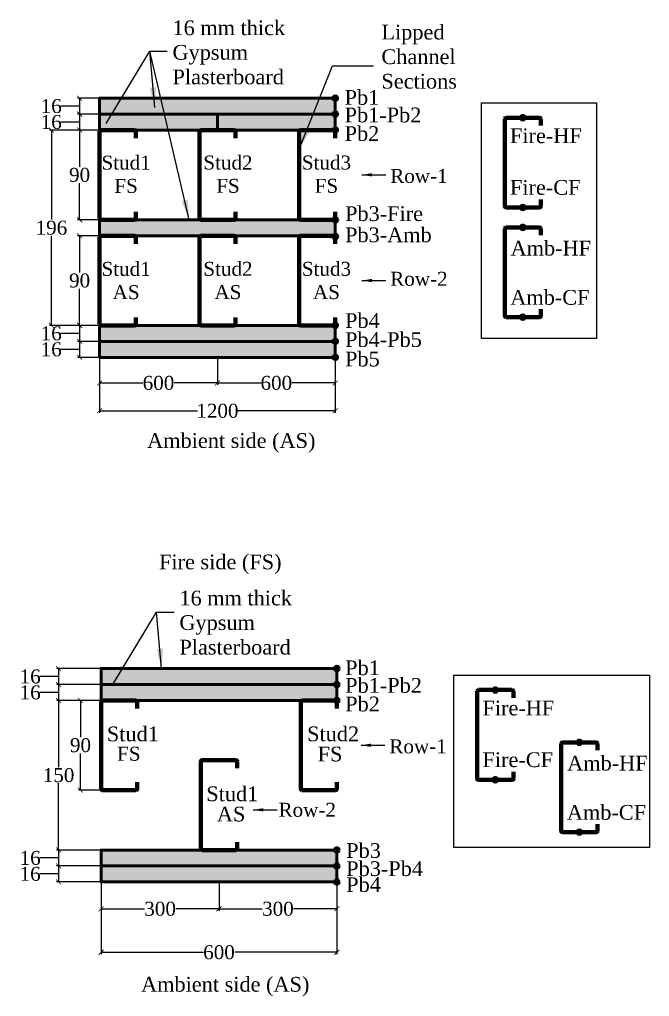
# Model space of a CAD drawing. Header units: millimetres. Extents: x 1095 to 7419, y -378 to 5598.
# Drawn here: x 3071 to 3702, y 1465 to 2445 of the extents above; entities that cross this region are included whole.
import ezdxf

# ---------------------------------------------------------------- set-up
doc = ezdxf.new("R2010")
doc.units = ezdxf.units.MM
doc.header["$PDMODE"] = 34
doc.layers.get('0').update_dxf_attribs({"lineweight": 9})
doc.layers.get('Defpoints').update_dxf_attribs({"color": 255})
doc.styles.get("Standard").update_dxf_attribs({"font": 'times.ttf'})
doc.dimstyles.new('Times new roman', dxfattribs={"dimtxt": 14, "dimasz": 5, "dimexe": 2, "dimexo": 1, "dimgap": 1, "dimtad": 0, "dimtih": 1, "dimtoh": 1, "dimtxsty": 'Standard', "dimblk": 'ARCHTICK', "dimcen": 0, "dimclrd": 256, "dimclre": 256, "dimadec": 0, "dimazin": 0, "dimtfac": 1, "dimtmove": 0, "dimatfit": 3, "dimfxl": 1, "dimlwd": -1, "dimlwe": -1, "dimarcsym": 0})

# ---------------------------------------------------------------- blocks, each defined once
blk = doc.blocks.new('Stud')
at = {"lineweight": 120}
for p, q in [((4630.24, 1668.85), (4630.24, 1756.35)), ((4631.49, 1757.6), (4665.24, 1757.6)), ((4666.49, 1756.35), (4666.49, 1749.6)), ((4666.49, 1675.6), (4666.49, 1668.85)), ((4631.49, 1667.6), (4665.24, 1667.6))]:
    blk.add_line(p, q, dxfattribs=at)
for centre, start, end in [((4631.49, 1756.35), 90, 180), ((4665.24, 1756.35), 0, 90), ((4631.49, 1668.85), 180, 270), ((4665.24, 1668.85), 270, 0)]:
    blk.add_arc(centre, 1.25, start, end, dxfattribs=at)
blk = doc.blocks.new('_ArchTick')
at = {"color": 0, "linetype": 'ByBlock', "const_width": 0.15}
blk.add_lwpolyline([(-0.5, -0.5), (0.5, 0.5)], dxfattribs=at)
blk = doc.blocks.new('*D216')
at = {"transparency": 16777216}
for p, q in [((3149.82, 2334.46), (3128.82, 2334.46)), ((3130.82, 2334.46), (3130.82, 2297.6)), ((3130.82, 2244.46), (3130.82, 2281.32)), ((3149.82, 2244.46), (3128.82, 2244.46))]:
    blk.add_line(p, q, dxfattribs=at)
at = {"layer": 'Defpoints', "color": 0, "lineweight": 53, "transparency": 16777216}
for p in [(3150.82, 2334.46), (3130.82, 2244.46), (3150.82, 2244.46)]:
    blk.add_point(p, dxfattribs=at)
at = {"transparency": 16777216, "xscale": 5, "yscale": 5, "zscale": 5}
for p, rotation in [((3130.82, 2334.46), 90), ((3130.82, 2244.46), 270)]:
    blk.add_blockref('_ArchTick', p, dxfattribs=dict(at, rotation=rotation))
at = {"color": 0, "lineweight": 53, "transparency": 16777216, "insert": (3130.82, 2289.46), "char_height": 14, "attachment_point": 5}
blk.add_mtext('90', dxfattribs=at)
blk = doc.blocks.new('*D217')
at = {"transparency": 16777216}
for p, q in [((3114.08, 2342.46), (3112.08, 2342.46)), ((3130.82, 2342.46), (3114.08, 2342.46)), ((3149.82, 2350.46), (3128.82, 2350.46)), ((3130.82, 2350.46), (3130.82, 2334.46)), ((3149.82, 2334.46), (3128.82, 2334.46))]:
    blk.add_line(p, q, dxfattribs=at)
at = {"layer": 'Defpoints', "color": 0, "lineweight": 53, "transparency": 16777216}
for p in [(3150.82, 2350.46), (3130.82, 2334.46), (3150.82, 2334.46)]:
    blk.add_point(p, dxfattribs=at)
at = {"transparency": 16777216, "xscale": 5, "yscale": 5, "zscale": 5}
for p, rotation in [((3130.82, 2350.46), 90), ((3130.82, 2334.46), 270)]:
    blk.add_blockref('_ArchTick', p, dxfattribs=dict(at, rotation=rotation))
at = {"color": 0, "lineweight": 53, "transparency": 16777216, "insert": (3102.36, 2342.46), "char_height": 14, "attachment_point": 5}
blk.add_mtext('16', dxfattribs=at)
blk = doc.blocks.new('*D218')
at = {"transparency": 16777216}
for p, q in [((3149.82, 2366.46), (3128.82, 2366.46)), ((3130.82, 2366.46), (3130.82, 2350.46)), ((3114.08, 2358.46), (3112.08, 2358.46)), ((3130.82, 2358.46), (3114.08, 2358.46)), ((3149.82, 2350.46), (3128.82, 2350.46))]:
    blk.add_line(p, q, dxfattribs=at)
at = {"layer": 'Defpoints', "color": 0, "lineweight": 53, "transparency": 16777216}
for p in [(3150.82, 2366.46), (3130.82, 2350.46), (3150.82, 2350.46)]:
    blk.add_point(p, dxfattribs=at)
at = {"transparency": 16777216, "xscale": 5, "yscale": 5, "zscale": 5}
for p, rotation in [((3130.82, 2366.46), 90), ((3130.82, 2350.46), 270)]:
    blk.add_blockref('_ArchTick', p, dxfattribs=dict(at, rotation=rotation))
at = {"color": 0, "lineweight": 53, "transparency": 16777216, "insert": (3102.36, 2358.46), "char_height": 14, "attachment_point": 5}
blk.add_mtext('16', dxfattribs=at)
blk = doc.blocks.new('*D219')
at = {"transparency": 16777216}
for p, q in [((3149.82, 2122.46), (3128.82, 2122.46)), ((3130.82, 2122.46), (3130.82, 2106.46)), ((3114.08, 2114.46), (3112.08, 2114.46)), ((3130.82, 2114.46), (3114.08, 2114.46)), ((3149.82, 2106.46), (3128.82, 2106.46))]:
    blk.add_line(p, q, dxfattribs=at)
at = {"layer": 'Defpoints', "color": 0, "lineweight": 53, "transparency": 16777216}
for p in [(3150.82, 2122.46), (3130.82, 2106.46), (3150.82, 2106.46)]:
    blk.add_point(p, dxfattribs=at)
at = {"transparency": 16777216, "xscale": 5, "yscale": 5, "zscale": 5}
for p, rotation in [((3130.82, 2122.46), 90), ((3130.82, 2106.46), 270)]:
    blk.add_blockref('_ArchTick', p, dxfattribs=dict(at, rotation=rotation))
at = {"color": 0, "lineweight": 53, "transparency": 16777216, "insert": (3102.36, 2114.46), "char_height": 14, "attachment_point": 5}
blk.add_mtext('16', dxfattribs=at)
blk = doc.blocks.new('*D220')
at = {"transparency": 16777216}
for p, q in [((3149.82, 2138.46), (3128.82, 2138.46)), ((3130.82, 2138.46), (3130.82, 2122.46)), ((3114.08, 2130.46), (3112.08, 2130.46)), ((3130.82, 2130.46), (3114.08, 2130.46)), ((3149.82, 2122.46), (3128.82, 2122.46))]:
    blk.add_line(p, q, dxfattribs=at)
at = {"layer": 'Defpoints', "color": 0, "lineweight": 53, "transparency": 16777216}
for p in [(3150.82, 2138.46), (3130.82, 2122.46), (3150.82, 2122.46)]:
    blk.add_point(p, dxfattribs=at)
at = {"transparency": 16777216, "xscale": 5, "yscale": 5, "zscale": 5}
for p, rotation in [((3130.82, 2138.46), 90), ((3130.82, 2122.46), 270)]:
    blk.add_blockref('_ArchTick', p, dxfattribs=dict(at, rotation=rotation))
at = {"color": 0, "lineweight": 53, "transparency": 16777216, "insert": (3102.36, 2130.46), "char_height": 14, "attachment_point": 5}
blk.add_mtext('16', dxfattribs=at)
blk = doc.blocks.new('*D230')
at = {"transparency": 16777216}
for p, q in [((3150.82, 2105.46), (3150.82, 2050.81)), ((3387.07, 2105.46), (3387.07, 2050.81)), ((3150.82, 2052.81), (3248.86, 2052.81)), ((3387.07, 2052.81), (3289.04, 2052.81))]:
    blk.add_line(p, q, dxfattribs=at)
at = {"layer": 'Defpoints', "color": 0, "lineweight": 53, "transparency": 16777216}
for p in [(3150.82, 2106.46), (3387.07, 2106.46), (3387.07, 2052.81)]:
    blk.add_point(p, dxfattribs=at)
at = {"transparency": 16777216, "xscale": 5, "yscale": 5, "zscale": 5, "rotation": 180}
blk.add_blockref('_ArchTick', (3150.82, 2052.81), dxfattribs=at)
at = {"transparency": 16777216, "xscale": 5, "yscale": 5, "zscale": 5}
blk.add_blockref('_ArchTick', (3387.07, 2052.81), dxfattribs=at)
at = {"color": 0, "lineweight": 53, "transparency": 16777216, "insert": (3268.95, 2052.81), "char_height": 14, "attachment_point": 5}
blk.add_mtext('1200', dxfattribs=at)
blk = doc.blocks.new('*D221')
at = {"transparency": 16777216}
for p, q in [((3150.82, 2105.46), (3150.82, 2078.78)), ((3268.95, 2105.46), (3268.95, 2078.78)), ((3150.82, 2080.78), (3194.2, 2080.78)), ((3268.95, 2080.78), (3225.58, 2080.78))]:
    blk.add_line(p, q, dxfattribs=at)
at = {"layer": 'Defpoints', "color": 0, "lineweight": 53, "transparency": 16777216}
for p in [(3150.82, 2106.46), (3268.95, 2106.46), (3268.95, 2080.78)]:
    blk.add_point(p, dxfattribs=at)
at = {"transparency": 16777216, "xscale": 5, "yscale": 5, "zscale": 5, "rotation": 180}
blk.add_blockref('_ArchTick', (3150.82, 2080.78), dxfattribs=at)
at = {"transparency": 16777216, "xscale": 5, "yscale": 5, "zscale": 5}
blk.add_blockref('_ArchTick', (3268.95, 2080.78), dxfattribs=at)
at = {"color": 0, "lineweight": 53, "transparency": 16777216, "insert": (3209.89, 2080.78), "char_height": 14, "attachment_point": 5}
blk.add_mtext('600', dxfattribs=at)
blk = doc.blocks.new('*D222')
at = {"transparency": 16777216}
for p, q in [((3268.95, 2105.46), (3268.95, 2078.78)), ((3387.07, 2105.46), (3387.07, 2078.78)), ((3268.95, 2080.78), (3312.32, 2080.78)), ((3387.07, 2080.78), (3343.7, 2080.78))]:
    blk.add_line(p, q, dxfattribs=at)
at = {"layer": 'Defpoints', "color": 0, "lineweight": 53, "transparency": 16777216}
for p in [(3268.95, 2106.46), (3387.07, 2106.46), (3387.07, 2080.78)]:
    blk.add_point(p, dxfattribs=at)
at = {"transparency": 16777216, "xscale": 5, "yscale": 5, "zscale": 5, "rotation": 180}
blk.add_blockref('_ArchTick', (3268.95, 2080.78), dxfattribs=at)
at = {"transparency": 16777216, "xscale": 5, "yscale": 5, "zscale": 5}
blk.add_blockref('_ArchTick', (3387.07, 2080.78), dxfattribs=at)
at = {"color": 0, "lineweight": 53, "transparency": 16777216, "insert": (3328.01, 2080.78), "char_height": 14, "attachment_point": 5}
blk.add_mtext('600', dxfattribs=at)
blk = doc.blocks.new('*D226')
at = {"transparency": 16777216}
for p, q in [((3149.82, 2228.46), (3128.82, 2228.46)), ((3130.82, 2228.46), (3130.82, 2191.6)), ((3130.82, 2138.46), (3130.82, 2175.32)), ((3149.82, 2138.46), (3128.82, 2138.46))]:
    blk.add_line(p, q, dxfattribs=at)
at = {"layer": 'Defpoints', "color": 0, "lineweight": 53, "transparency": 16777216}
for p in [(3150.82, 2228.46), (3130.82, 2138.46), (3150.82, 2138.46)]:
    blk.add_point(p, dxfattribs=at)
at = {"transparency": 16777216, "xscale": 5, "yscale": 5, "zscale": 5}
for p, rotation in [((3130.82, 2228.46), 90), ((3130.82, 2138.46), 270)]:
    blk.add_blockref('_ArchTick', p, dxfattribs=dict(at, rotation=rotation))
at = {"color": 0, "lineweight": 53, "transparency": 16777216, "insert": (3130.82, 2183.46), "char_height": 14, "attachment_point": 5}
blk.add_mtext('90', dxfattribs=at)
blk = doc.blocks.new('*D227')
at = {"transparency": 16777216}
for p, q in [((3114.08, 2342.46), (3112.08, 2342.46)), ((3130.82, 2342.46), (3114.08, 2342.46)), ((3149.82, 2350.46), (3128.82, 2350.46)), ((3130.82, 2350.46), (3130.82, 2334.46)), ((3149.82, 2334.46), (3128.82, 2334.46))]:
    blk.add_line(p, q, dxfattribs=at)
at = {"layer": 'Defpoints', "color": 0, "lineweight": 53, "transparency": 16777216}
for p in [(3150.82, 2350.46), (3130.82, 2334.46), (3150.82, 2334.46)]:
    blk.add_point(p, dxfattribs=at)
at = {"transparency": 16777216, "xscale": 5, "yscale": 5, "zscale": 5}
for p, rotation in [((3130.82, 2350.46), 90), ((3130.82, 2334.46), 270)]:
    blk.add_blockref('_ArchTick', p, dxfattribs=dict(at, rotation=rotation))
at = {"color": 0, "lineweight": 53, "transparency": 16777216, "insert": (3102.36, 2342.46), "char_height": 14, "attachment_point": 5}
blk.add_mtext('16', dxfattribs=at)
blk = doc.blocks.new('*D228')
at = {"transparency": 16777216}
for p, q in [((3149.82, 2366.46), (3128.82, 2366.46)), ((3130.82, 2366.46), (3130.82, 2350.46)), ((3114.08, 2358.46), (3112.08, 2358.46)), ((3130.82, 2358.46), (3114.08, 2358.46)), ((3149.82, 2350.46), (3128.82, 2350.46))]:
    blk.add_line(p, q, dxfattribs=at)
at = {"layer": 'Defpoints', "color": 0, "lineweight": 53, "transparency": 16777216}
for p in [(3150.82, 2366.46), (3130.82, 2350.46), (3150.82, 2350.46)]:
    blk.add_point(p, dxfattribs=at)
at = {"transparency": 16777216, "xscale": 5, "yscale": 5, "zscale": 5}
for p, rotation in [((3130.82, 2366.46), 90), ((3130.82, 2350.46), 270)]:
    blk.add_blockref('_ArchTick', p, dxfattribs=dict(at, rotation=rotation))
at = {"color": 0, "lineweight": 53, "transparency": 16777216, "insert": (3102.36, 2358.46), "char_height": 14, "attachment_point": 5}
blk.add_mtext('16', dxfattribs=at)
blk = doc.blocks.new('*D229')
at = {"transparency": 16777216}
for p, q in [((3149.82, 2334.46), (3100.56, 2334.46)), ((3102.56, 2334.46), (3102.56, 2244.6)), ((3102.56, 2138.46), (3102.56, 2228.32)), ((3149.82, 2138.46), (3100.56, 2138.46))]:
    blk.add_line(p, q, dxfattribs=at)
at = {"layer": 'Defpoints', "color": 0, "lineweight": 53, "transparency": 16777216}
for p in [(3150.82, 2334.46), (3102.56, 2138.46), (3150.82, 2138.46)]:
    blk.add_point(p, dxfattribs=at)
at = {"transparency": 16777216, "xscale": 5, "yscale": 5, "zscale": 5}
for p, rotation in [((3102.56, 2334.46), 90), ((3102.56, 2138.46), 270)]:
    blk.add_blockref('_ArchTick', p, dxfattribs=dict(at, rotation=rotation))
at = {"color": 0, "lineweight": 53, "transparency": 16777216, "insert": (3102.56, 2236.46), "char_height": 14, "attachment_point": 5}
blk.add_mtext('196', dxfattribs=at)
blk = doc.blocks.new('*D231')
at = {"transparency": 16777216}
for p, q in [((3151.42, 1794.33), (3107.72, 1794.33)), ((3109.72, 1794.33), (3109.72, 1778.33)), ((3092.98, 1786.33), (3090.98, 1786.33)), ((3109.72, 1786.33), (3092.98, 1786.33)), ((3151.42, 1778.33), (3107.72, 1778.33))]:
    blk.add_line(p, q, dxfattribs=at)
at = {"layer": 'Defpoints', "color": 0, "lineweight": 53, "transparency": 16777216}
for p in [(3152.42, 1794.33), (3109.72, 1778.33), (3152.42, 1778.33)]:
    blk.add_point(p, dxfattribs=at)
at = {"transparency": 16777216, "xscale": 5, "yscale": 5, "zscale": 5}
for p, rotation in [((3109.72, 1794.33), 90), ((3109.72, 1778.33), 270)]:
    blk.add_blockref('_ArchTick', p, dxfattribs=dict(at, rotation=rotation))
at = {"color": 0, "lineweight": 53, "transparency": 16777216, "insert": (3081.26, 1786.33), "char_height": 14, "attachment_point": 5}
blk.add_mtext('16', dxfattribs=at)
blk = doc.blocks.new('*D232')
at = {"transparency": 16777216}
for p, q in [((3151.42, 1778.33), (3107.72, 1778.33)), ((3109.72, 1778.33), (3109.72, 1762.33)), ((3092.98, 1770.33), (3090.98, 1770.33)), ((3109.72, 1770.33), (3092.98, 1770.33)), ((3151.42, 1762.33), (3107.72, 1762.33))]:
    blk.add_line(p, q, dxfattribs=at)
at = {"layer": 'Defpoints', "color": 0, "lineweight": 53, "transparency": 16777216}
for p in [(3152.42, 1778.33), (3109.72, 1762.33), (3152.42, 1762.33)]:
    blk.add_point(p, dxfattribs=at)
at = {"transparency": 16777216, "xscale": 5, "yscale": 5, "zscale": 5}
for p, rotation in [((3109.72, 1778.33), 90), ((3109.72, 1762.33), 270)]:
    blk.add_blockref('_ArchTick', p, dxfattribs=dict(at, rotation=rotation))
at = {"color": 0, "lineweight": 53, "transparency": 16777216, "insert": (3081.26, 1770.33), "char_height": 14, "attachment_point": 5}
blk.add_mtext('16', dxfattribs=at)
blk = doc.blocks.new('*D233')
at = {"transparency": 16777216}
for p, q in [((3151.43, 1762.33), (3107.72, 1762.33)), ((3109.72, 1762.33), (3109.72, 1695.45)), ((3109.72, 1612.33), (3109.72, 1679.21)), ((3151.42, 1612.33), (3107.72, 1612.33))]:
    blk.add_line(p, q, dxfattribs=at)
at = {"layer": 'Defpoints', "color": 0, "lineweight": 53, "transparency": 16777216}
for p in [(3152.43, 1762.33), (3109.72, 1612.33), (3152.42, 1612.33)]:
    blk.add_point(p, dxfattribs=at)
at = {"transparency": 16777216, "xscale": 5, "yscale": 5, "zscale": 5}
for p, rotation in [((3109.72, 1762.33), 90), ((3109.72, 1612.33), 270)]:
    blk.add_blockref('_ArchTick', p, dxfattribs=dict(at, rotation=rotation))
at = {"color": 0, "lineweight": 53, "transparency": 16777216, "insert": (3109.72, 1687.33), "char_height": 14, "attachment_point": 5}
blk.add_mtext('150', dxfattribs=at)
blk = doc.blocks.new('*D234')
at = {"transparency": 16777216}
for p, q in [((3151.42, 1612.33), (3107.72, 1612.33)), ((3109.72, 1612.33), (3109.72, 1596.33)), ((3092.98, 1604.33), (3090.98, 1604.33)), ((3109.72, 1604.33), (3092.98, 1604.33)), ((3151.42, 1596.33), (3107.72, 1596.33))]:
    blk.add_line(p, q, dxfattribs=at)
at = {"layer": 'Defpoints', "color": 0, "lineweight": 53, "transparency": 16777216}
for p in [(3152.42, 1612.33), (3109.72, 1596.33), (3152.42, 1596.33)]:
    blk.add_point(p, dxfattribs=at)
at = {"transparency": 16777216, "xscale": 5, "yscale": 5, "zscale": 5}
for p, rotation in [((3109.72, 1612.33), 90), ((3109.72, 1596.33), 270)]:
    blk.add_blockref('_ArchTick', p, dxfattribs=dict(at, rotation=rotation))
at = {"color": 0, "lineweight": 53, "transparency": 16777216, "insert": (3081.26, 1604.33), "char_height": 14, "attachment_point": 5}
blk.add_mtext('16', dxfattribs=at)
blk = doc.blocks.new('*D235')
at = {"transparency": 16777216}
for p, q in [((3092.95, 1588.33), (3090.95, 1588.33)), ((3109.69, 1588.33), (3092.95, 1588.33)), ((3151.42, 1596.33), (3107.69, 1596.33)), ((3109.69, 1596.33), (3109.69, 1580.33)), ((3151.42, 1580.33), (3107.69, 1580.33))]:
    blk.add_line(p, q, dxfattribs=at)
at = {"layer": 'Defpoints', "color": 0, "lineweight": 53, "transparency": 16777216}
for p in [(3152.42, 1596.33), (3109.69, 1580.33), (3152.42, 1580.33)]:
    blk.add_point(p, dxfattribs=at)
at = {"transparency": 16777216, "xscale": 5, "yscale": 5, "zscale": 5}
for p, rotation in [((3109.69, 1596.33), 90), ((3109.69, 1580.33), 270)]:
    blk.add_blockref('_ArchTick', p, dxfattribs=dict(at, rotation=rotation))
at = {"color": 0, "lineweight": 53, "transparency": 16777216, "insert": (3081.22, 1588.33), "char_height": 14, "attachment_point": 5}
blk.add_mtext('16', dxfattribs=at)
blk = doc.blocks.new('*D247')
at = {"transparency": 16777216}
for p, q in [((3152.27, 1762.33), (3129.66, 1762.33)), ((3131.66, 1762.33), (3131.66, 1725.51)), ((3131.66, 1672.4), (3131.66, 1709.23)), ((3152.67, 1672.4), (3129.66, 1672.4))]:
    blk.add_line(p, q, dxfattribs=at)
at = {"layer": 'Defpoints', "color": 0, "lineweight": 53, "transparency": 16777216}
for p in [(3153.27, 1762.33), (3131.66, 1672.4), (3153.67, 1672.4)]:
    blk.add_point(p, dxfattribs=at)
at = {"transparency": 16777216, "xscale": 5, "yscale": 5, "zscale": 5}
for p, rotation in [((3131.66, 1762.33), 90), ((3131.66, 1672.4), 270)]:
    blk.add_blockref('_ArchTick', p, dxfattribs=dict(at, rotation=rotation))
at = {"color": 0, "lineweight": 53, "transparency": 16777216, "insert": (3131.66, 1717.37), "char_height": 14, "attachment_point": 5}
blk.add_mtext('90', dxfattribs=at)
blk = doc.blocks.new('*D236')
at = {"transparency": 16777216}
for p, q in [((3152.42, 1579.33), (3152.42, 1551.31)), ((3270.54, 1579.33), (3270.54, 1551.31)), ((3152.42, 1553.31), (3195.77, 1553.31)), ((3270.54, 1553.31), (3227.2, 1553.31))]:
    blk.add_line(p, q, dxfattribs=at)
at = {"layer": 'Defpoints', "color": 0, "lineweight": 53, "transparency": 16777216}
for p in [(3152.42, 1580.33), (3270.54, 1580.33), (3270.54, 1553.31)]:
    blk.add_point(p, dxfattribs=at)
at = {"transparency": 16777216, "xscale": 5, "yscale": 5, "zscale": 5, "rotation": 180}
blk.add_blockref('_ArchTick', (3152.42, 1553.31), dxfattribs=at)
at = {"transparency": 16777216, "xscale": 5, "yscale": 5, "zscale": 5}
blk.add_blockref('_ArchTick', (3270.54, 1553.31), dxfattribs=at)
at = {"color": 0, "lineweight": 53, "transparency": 16777216, "insert": (3211.48, 1553.31), "char_height": 14, "attachment_point": 5}
blk.add_mtext('300', dxfattribs=at)
blk = doc.blocks.new('*D237')
at = {"transparency": 16777216}
for p, q in [((3270.54, 1579.33), (3270.54, 1551.31)), ((3388.67, 1579.33), (3388.67, 1551.31)), ((3270.54, 1553.31), (3313.89, 1553.31)), ((3388.67, 1553.31), (3345.32, 1553.31))]:
    blk.add_line(p, q, dxfattribs=at)
at = {"layer": 'Defpoints', "color": 0, "lineweight": 53, "transparency": 16777216}
for p in [(3270.54, 1580.33), (3388.67, 1580.33), (3388.67, 1553.31)]:
    blk.add_point(p, dxfattribs=at)
at = {"transparency": 16777216, "xscale": 5, "yscale": 5, "zscale": 5, "rotation": 180}
blk.add_blockref('_ArchTick', (3270.54, 1553.31), dxfattribs=at)
at = {"transparency": 16777216, "xscale": 5, "yscale": 5, "zscale": 5}
blk.add_blockref('_ArchTick', (3388.67, 1553.31), dxfattribs=at)
at = {"color": 0, "lineweight": 53, "transparency": 16777216, "insert": (3329.61, 1553.31), "char_height": 14, "attachment_point": 5}
blk.add_mtext('300', dxfattribs=at)
blk = doc.blocks.new('*D246')
at = {"transparency": 16777216}
for p, q in [((3152.42, 1579.33), (3152.42, 1507.71)), ((3388.67, 1579.33), (3388.67, 1507.71)), ((3152.42, 1509.71), (3254.85, 1509.71)), ((3388.67, 1509.71), (3286.24, 1509.71))]:
    blk.add_line(p, q, dxfattribs=at)
at = {"layer": 'Defpoints', "color": 0, "lineweight": 53, "transparency": 16777216}
for p in [(3152.42, 1580.33), (3388.67, 1580.33), (3388.67, 1509.71)]:
    blk.add_point(p, dxfattribs=at)
at = {"transparency": 16777216, "xscale": 5, "yscale": 5, "zscale": 5, "rotation": 180}
blk.add_blockref('_ArchTick', (3152.42, 1509.71), dxfattribs=at)
at = {"transparency": 16777216, "xscale": 5, "yscale": 5, "zscale": 5}
blk.add_blockref('_ArchTick', (3388.67, 1509.71), dxfattribs=at)
at = {"color": 0, "lineweight": 53, "transparency": 16777216, "insert": (3270.54, 1509.71), "char_height": 14, "attachment_point": 5}
blk.add_mtext('600', dxfattribs=at)

msp = doc.modelspace()

# ---------------------------------------------------------------- hatches: boundary and pattern name
at = {"lineweight": 53, "true_color": 0xf7abae}
h = msp.add_hatch(color=241, dxfattribs=at)
h.dxf.hatch_style = 1
h.paths.add_polyline_path([(3150.825, 2366.463), (3150.825, 2350.463), (3387.075, 2350.463), (3387.075, 2366.463)])
at = {"lineweight": 53, "true_color": 0x2776bb}
h = msp.add_hatch(color=152, dxfattribs=at)
h.dxf.hatch_style = 1
h.paths.add_polyline_path([(3389.378, 2366.463, 1), (3384.772, 2366.463, 1)])
h = msp.add_hatch(color=152, dxfattribs=at)
h.dxf.hatch_style = 1
h.paths.add_polyline_path([(3389.378, 2350.463, 1), (3384.772, 2350.463, 1)])
at = {"lineweight": 53, "true_color": 0xf7abae}
h = msp.add_hatch(color=241, dxfattribs=at)
h.dxf.hatch_style = 1
h.paths.add_polyline_path([(3268.95, 2334.463), (3268.95, 2350.463), (3150.825, 2350.463), (3150.825, 2334.463)])
h = msp.add_hatch(color=241, dxfattribs=at)
h.dxf.hatch_style = 1
h.paths.add_polyline_path([(3268.95, 2350.463), (3268.95, 2334.463), (3387.075, 2334.463), (3387.075, 2350.463)])
at = {"lineweight": 53, "true_color": 0x2776bb}
h = msp.add_hatch(color=152, dxfattribs=at)
h.dxf.hatch_style = 1
h.paths.add_polyline_path([(3577.321, 2346.807, 1), (3572.715, 2346.807, 1)])
h = msp.add_hatch(color=152, dxfattribs=at)
h.dxf.hatch_style = 1
h.paths.add_polyline_path([(3389.378, 2334.463, 1), (3384.772, 2334.463, 1)])
h = msp.add_hatch(color=152, dxfattribs=at)
h.dxf.hatch_style = 1
h.paths.add_polyline_path([(3577.321, 2256.807, 1), (3572.715, 2256.807, 1)])
at = {"lineweight": 53, "true_color": 0xf7abae}
h = msp.add_hatch(color=241, dxfattribs=at)
h.dxf.hatch_style = 1
h.paths.add_polyline_path([(3387.075, 2228.463), (3387.075, 2244.463), (3150.825, 2244.463), (3150.825, 2228.463)])
at = {"lineweight": 53, "true_color": 0x2776bb}
h = msp.add_hatch(color=152, dxfattribs=at)
h.dxf.hatch_style = 1
h.paths.add_polyline_path([(3389.493, 2244.46, 1), (3384.657, 2244.46, 1)])
h = msp.add_hatch(color=152, dxfattribs=at)
h.dxf.hatch_style = 1
h.paths.add_polyline_path([(3577.321, 2236.807, 1), (3572.715, 2236.807, 1)])
h = msp.add_hatch(color=152, dxfattribs=at)
h.dxf.hatch_style = 1
h.paths.add_polyline_path([(3389.493, 2227.73, 1), (3384.657, 2227.73, 1)])
h = msp.add_hatch(color=152, dxfattribs=at)
h.dxf.hatch_style = 1
h.paths.add_polyline_path([(3577.321, 2146.807, 1), (3572.715, 2146.807, 1)])
at = {"lineweight": 53, "true_color": 0xf7abae}
h = msp.add_hatch(color=241, dxfattribs=at)
h.dxf.hatch_style = 1
h.paths.add_polyline_path([(3387.075, 2138.463), (3150.825, 2138.463), (3150.825, 2122.463), (3387.075, 2122.463)])
at = {"lineweight": 53, "true_color": 0x2776bb}
h = msp.add_hatch(color=152, dxfattribs=at)
h.dxf.hatch_style = 1
h.paths.add_polyline_path([(3389.378, 2138.53, 1), (3384.772, 2138.53, 1)])
at = {"lineweight": 53, "true_color": 0xf7abae}
h = msp.add_hatch(color=241, dxfattribs=at)
h.dxf.hatch_style = 1
h.paths.add_polyline_path([(3387.075, 2106.463), (3387.075, 2122.463), (3150.825, 2122.463), (3150.825, 2106.463)])
at = {"lineweight": 53, "true_color": 0x2776bb}
h = msp.add_hatch(color=152, dxfattribs=at)
h.dxf.hatch_style = 1
h.paths.add_polyline_path([(3389.378, 2122.53, 1), (3384.772, 2122.53, 1)])
h = msp.add_hatch(color=152, dxfattribs=at)
h.dxf.hatch_style = 1
h.paths.add_polyline_path([(3389.378, 2106.53, 1), (3384.772, 2106.53, 1)])
at = {"lineweight": 53, "true_color": 0xf7abae}
h = msp.add_hatch(color=241, dxfattribs=at)
h.dxf.hatch_style = 1
h.paths.add_polyline_path([(3388.67, 1778.333), (3388.67, 1794.275), (3152.42, 1794.275), (3152.42, 1778.333)])
at = {"lineweight": 53, "true_color": 0x2776bb}
h = msp.add_hatch(color=152, dxfattribs=at)
h.dxf.hatch_style = 1
h.paths.add_polyline_path([(3390.972, 1794.333, 1), (3386.367, 1794.333, 1)])
at = {"lineweight": 53, "true_color": 0xf7abae}
h = msp.add_hatch(color=241, dxfattribs=at)
h.dxf.hatch_style = 1
h.paths.add_polyline_path([(3388.67, 1762.391), (3388.67, 1778.333), (3152.42, 1778.333), (3152.42, 1762.391)])
at = {"lineweight": 53, "true_color": 0x2776bb}
h = msp.add_hatch(color=152, dxfattribs=at)
h.dxf.hatch_style = 1
h.paths.add_polyline_path([(3390.972, 1778.333, 1), (3386.367, 1778.333, 1)])
h = msp.add_hatch(color=152, dxfattribs=at)
h.dxf.hatch_style = 1
h.paths.add_polyline_path([(3549.77, 1772.764, 1), (3545.164, 1772.764, 1)])
h = msp.add_hatch(color=152, dxfattribs=at)
h.dxf.hatch_style = 1
h.paths.add_polyline_path([(3390.972, 1762.333, 1), (3386.367, 1762.333, 1)])
h = msp.add_hatch(color=152, dxfattribs=at)
h.dxf.hatch_style = 1
h.paths.add_polyline_path([(3634.043, 1720.258, 1), (3629.437, 1720.258, 1)])
h = msp.add_hatch(color=152, dxfattribs=at)
h.dxf.hatch_style = 1
h.paths.add_polyline_path([(3549.77, 1682.764, 1), (3545.164, 1682.764, 1)])
h = msp.add_hatch(color=152, dxfattribs=at)
h.dxf.hatch_style = 1
h.paths.add_polyline_path([(3634.043, 1630.258, 1), (3629.437, 1630.258, 1)])
at = {"lineweight": 53, "true_color": 0xf7abae}
h = msp.add_hatch(color=241, dxfattribs=at)
h.dxf.hatch_style = 1
h.paths.add_polyline_path([(3388.67, 1612.333), (3152.42, 1612.333), (3152.42, 1596.333), (3388.67, 1596.333)])
at = {"lineweight": 53, "true_color": 0x2776bb}
h = msp.add_hatch(color=152, dxfattribs=at)
h.dxf.hatch_style = 1
h.paths.add_polyline_path([(3390.972, 1612.333, 1), (3386.367, 1612.333, 1)])
h = msp.add_hatch(color=152, dxfattribs=at)
h.dxf.hatch_style = 1
h.paths.add_polyline_path([(3390.972, 1596.333, 1), (3386.367, 1596.333, 1)])
at = {"lineweight": 53, "true_color": 0xf7abae}
h = msp.add_hatch(color=241, dxfattribs=at)
h.dxf.hatch_style = 1
h.paths.add_polyline_path([(3388.67, 1596.333), (3152.42, 1596.333), (3152.42, 1580.333), (3388.67, 1580.333)])
at = {"lineweight": 53, "true_color": 0x2776bb}
h = msp.add_hatch(color=152, dxfattribs=at)
h.dxf.hatch_style = 1
h.paths.add_polyline_path([(3390.972, 1580.333, 1), (3386.367, 1580.333, 1)])

# ---------------------------------------------------------------- linework, layer by layer
at = {"lineweight": 53}
for points in [[(3150.825, 2350.463), (3387.075, 2350.463), (3387.075, 2366.463), (3150.825, 2366.463)], [(3268.95, 2334.463), (3150.825, 2334.463), (3150.825, 2350.463), (3268.95, 2350.463)], [(3268.95, 2350.463), (3387.075, 2350.463), (3387.075, 2334.463), (3268.95, 2334.463)], [(3387.075, 2228.463), (3150.825, 2228.463), (3150.825, 2244.463), (3387.075, 2244.463)], [(3150.825, 2138.463), (3387.075, 2138.463), (3387.075, 2122.463), (3150.825, 2122.463)], [(3150.825, 2122.463), (3387.075, 2122.463), (3387.075, 2106.463), (3150.825, 2106.463)], [(3388.67, 1794.4), (3152.42, 1794.4), (3152.42, 1778.333), (3388.67, 1778.333)], [(3152.42, 1778.333), (3388.67, 1778.333), (3388.67, 1762.391), (3152.42, 1762.391)], [(3388.67, 1612.333), (3152.42, 1612.333), (3152.42, 1596.333), (3388.67, 1596.333)], [(3152.42, 1596.333), (3388.67, 1596.333), (3388.67, 1580.333), (3152.42, 1580.333)]]:
    msp.add_lwpolyline(points, close=True, dxfattribs=at)
for points in [[(3533.51, 2361.786), (3649.007, 2361.786), (3649.007, 2125.452), (3533.51, 2125.452)], [(3505.959, 1787.743), (3701.977, 1787.743), (3701.977, 1614.86), (3505.959, 1614.86)]]:
    msp.add_lwpolyline(points, close=True)
for centre, radius in [((3387.075, 2366.463), 2.303), ((3387.075, 2350.463), 2.303), ((3575.018, 2346.807), 2.303), ((3387.075, 2334.463), 2.303), ((3575.018, 2256.807), 2.303), ((3387.075, 2244.46), 2.418), ((3575.018, 2236.807), 2.303), ((3387.075, 2227.73), 2.418), ((3575.018, 2146.807), 2.303), ((3387.075, 2138.53), 2.303), ((3387.075, 2122.53), 2.303), ((3387.075, 2106.53), 2.303), ((3388.67, 1794.333), 2.303), ((3388.67, 1778.333), 2.303), ((3547.467, 1772.764), 2.303), ((3388.67, 1762.333), 2.303), ((3631.74, 1720.258), 2.303), ((3547.467, 1682.764), 2.303), ((3631.74, 1630.258), 2.303), ((3388.67, 1612.333), 2.303), ((3388.67, 1596.333), 2.303), ((3388.67, 1580.333), 2.303)]:
    msp.add_circle(centre, radius, dxfattribs=at)

# ---------------------------------------------------------------- block references
at = {"lineweight": -3}
for p in [(-1073.352, 589.271), (-1479.42, 576.86), (-1379.42, 576.86), (-1279.42, 576.86), (-1073.352, 479.271), (-1479.42, 470.86), (-1379.42, 470.86), (-1279.42, 470.86), (-1100.902, 15.228), (-1477.825, 4.797), (-1277.825, 4.797), (-1016.63, -37.278), (-1377.825, -55.27)]:
    msp.add_blockref('Stud', p, dxfattribs=at)

# ---------------------------------------------------------------- texts
at = {"lineweight": 53, "attachment_point": 1}
for s, insert, char_height, width in [('16 mm thick Gypsum Plasterboard', (3223.929, 2444.429), 14.7814, 115.93848), ('Lipped Channel Sections', (3433.327, 2440.086), 14.7814, 68.45472), ('Pb1', (3396.448, 2374.609), 14.7814, 41.76421), ('Pb1-Pb2', (3396.448, 2356.992), 14.7814, 41.76421), ('Pb2', (3396.448, 2338.327), 14.7814, 41.76421), ('Fire-HF', (3562.184, 2336.18), 14.7814, 41.76421), ('\\pxqc;Stud1\\PFS', (3156.541, 2308.792), 14, 41.76421), ('\\pxqc;Stud2\\PFS', (3258.613, 2308.858), 14, 41.76421), ('\\pxqc;Stud3\\PFS', (3357.338, 2308.858), 14, 41.76421), ('Row-1', (3442.141, 2295.451), 14, 90.08321), ('Fire-CF', (3562.184, 2284.342), 14.7814, 41.76421), ('Pb3-Fire', (3396.917, 2258.021), 14.7814, 29.23495), ('Pb3-Amb', (3396.917, 2236.749), 14.7814, 29.23495), ('Amb-HF', (3562.798, 2223.382), 14.7814, 41.76421), ('\\pxqc;Stud1\\PAS', (3156.541, 2202.218), 14, 41.76421), ('\\pxqc;Stud2\\PAS', (3258.613, 2202.285), 14, 41.76421), ('\\pxqc;Stud3\\PAS', (3357.338, 2202.285), 14, 41.76421), ('Row-2', (3442.141, 2192.273), 14, 90.08321), ('Amb-CF', (3562.491, 2174.043), 14.7814, 41.76421), ('Pb4', (3396.915, 2150.775), 14.7814, 29.23495), ('Pb4-Pb5', (3396.915, 2131.69), 14.7814, 29.23495), ('Pb5', (3396.915, 2112.173), 14.7814, 29.23495), ('Ambient side (AS)', (3198.516, 2030.409), 14.7814, 165.80062), ('Fire side (FS)', (3210.428, 1908.67), 14.7814, 121.64572), ('16 mm thick Gypsum Plasterboard', (3230.848, 1872.455), 14.7814, 115.93848), ('Pb1', (3397.025, 1802.479), 14.7814, 41.76421), ('Pb1-Pb2', (3397.025, 1784.862), 14.7814, 41.76421), ('Pb2', (3397.025, 1766.197), 14.7814, 41.76421), ('Fire-HF', (3534.634, 1762.137), 14.7814, 41.76421), ('Stud1', (3158.135, 1736.159), 14.7814, 41.76421), ('Stud2', (3358.858, 1736.226), 14.7814, 41.76421), ('FS', (3168.403, 1715.913), 14, 16.82223), ('FS', (3369.409, 1715.98), 14.7814, 16.82223), ('Row-1', (3441.256, 1723.321), 14, 90.08321), ('Fire-CF', (3534.634, 1710.299), 14.7814, 41.76421), ('Amb-HF', (3619.52, 1706.833), 14.7814, 41.76421), ('Stud1', (3257.785, 1676.092), 14.7814, 41.76421), ('Row-2', (3330.221, 1659.683), 14, 90.08321), ('Amb-CF', (3619.213, 1657.494), 14.7814, 41.76421), ('AS', (3268.403, 1655.78), 14.7814, 16.82223), ('Pb3', (3398.043, 1619.213), 14.7814, 41.76421), ('Pb3-Pb4', (3398.043, 1601.037), 14.7814, 41.76421), ('Pb4', (3398.043, 1585.037), 14.7814, 41.76421), ('Ambient side (AS)', (3192.443, 1485.016), 14.7814, 172.31002)]:
    msp.add_mtext(s, dxfattribs=dict(at, insert=insert, char_height=char_height, width=width))

# ---------------------------------------------------------------- dimensions: what is measured, and where the dimension line sits
at = {"lineweight": 53}
for base, p1, p2, picture, middle in [((3130.825, 2350.463), (3150.825, 2366.463), (3150.825, 2350.463), '*D218', (3111.082, 2358.463)), ((3130.825, 2350.463), (3150.825, 2366.463), (3150.825, 2350.463), '*D228', (3111.082, 2358.463)), ((3130.825, 2334.463), (3150.825, 2350.463), (3150.825, 2334.463), '*D217', (3111.082, 2342.463)), ((3130.825, 2334.463), (3150.825, 2350.463), (3150.825, 2334.463), '*D227', (3111.082, 2342.463)), ((3102.561, 2138.463), (3150.825, 2334.463), (3150.825, 2138.463), '*D229', (3102.561, 2236.463)), ((3130.825, 2122.463), (3150.825, 2138.463), (3150.825, 2122.463), '*D220', (3111.082, 2130.463)), ((3130.825, 2106.463), (3150.825, 2122.463), (3150.825, 2106.463), '*D219', (3111.082, 2114.463)), ((3109.724, 1778.333), (3152.42, 1794.333), (3152.42, 1778.333), '*D231', (3089.982, 1786.333)), ((3109.724, 1762.333), (3152.42, 1778.333), (3152.42, 1762.333), '*D232', (3089.982, 1770.333)), ((3109.724, 1596.333), (3152.42, 1612.333), (3152.42, 1596.333), '*D234', (3089.982, 1604.333)), ((3109.69, 1580.333), (3152.42, 1596.333), (3152.42, 1580.333), '*D235', (3089.947, 1588.333))]:
    dim = msp.add_linear_dim(base=base, p1=p1, p2=p2, angle=90, dimstyle='Times new roman', override={"dimtmove": 1}, dxfattribs=at)
    dim.commit()
    dim.dimension.update_dxf_attribs({"geometry": picture, "text_midpoint": middle})
for base, p1, p2, picture, middle in [((3130.825, 2244.463), (3150.825, 2334.463), (3150.825, 2244.463), '*D216', (3130.825, 2289.463)), ((3130.825, 2138.463), (3150.825, 2228.463), (3150.825, 2138.463), '*D226', (3130.825, 2183.463)), ((3109.724, 1612.333), (3152.426, 1762.333), (3152.42, 1612.333), '*D233', (3109.724, 1687.333))]:
    dim = msp.add_linear_dim(base=base, p1=p1, p2=p2, angle=90, dimstyle='Times new roman', dxfattribs=at)
    dim.commit()
    dim.dimension.update_dxf_attribs({"geometry": picture, "text_midpoint": middle})
for base, p1, p2, text, picture, middle in [((3387.075, 2052.808), (3150.825, 2106.463), (3387.075, 2106.463), '1200', '*D230', (3268.95, 2052.808)), ((3268.95, 2080.781), (3150.825, 2106.463), (3268.95, 2106.463), '600', '*D221', (3209.887, 2080.781)), ((3270.545, 1553.307), (3152.42, 1580.333), (3270.545, 1580.333), '300', '*D236', (3211.482, 1553.307)), ((3388.67, 1509.713), (3152.42, 1580.333), (3388.67, 1580.333), '600', '*D246', (3270.545, 1509.713))]:
    dim = msp.add_linear_dim(base=base, p1=p1, p2=p2, text=text, dimstyle='Times new roman', dxfattribs=at)
    dim.commit()
    dim.dimension.update_dxf_attribs({"geometry": picture, "text_midpoint": middle})
for base, p1, p2, text, picture, middle in [((3387.075, 2080.781), (3268.95, 2106.463), (3387.075, 2106.463), '600', '*D222', (3328.012, 2080.781)), ((3388.67, 1553.307), (3270.545, 1580.333), (3388.67, 1580.333), '300', '*D237', (3329.607, 1553.307))]:
    dim = msp.add_linear_dim(base=base, p1=p1, p2=p2, text=text, dimstyle='Times new roman', override={"dimtmove": 1}, dxfattribs=at)
    dim.commit()
    dim.dimension.update_dxf_attribs({"geometry": picture, "text_midpoint": middle})
dim = msp.add_linear_dim(base=(3131.66, 1672.4), p1=(3153.267, 1762.333), p2=(3153.67, 1672.4), angle=90, text='90', dimstyle='Times new roman', dxfattribs=at)
dim.commit()
dim.dimension.update_dxf_attribs({"geometry": '*D247', "text_midpoint": (3131.66, 1717.367)})

# ---------------------------------------------------------------- leaders
for points, override in [([(3157.344, 2341.119), (3201.121, 2413.537), (3218.736, 2413.537)], {"dimasz": 20}), ([(3206.125, 2357.109), (3201.121, 2413.537)], {"dimasz": 20}), ([(3240.7, 2244.463), (3201.121, 2413.537)], {"dimasz": 20}), ([(3350.825, 2315.456), (3384.311, 2398.91), (3425.26, 2398.91)], {"dimasz": 20}), ([(3413.838, 2289.53), (3437.767, 2289.53)], {"dimasz": 10, "dimgap": 1, "dimtad": 0}), ([(3413.838, 2183.53), (3437.767, 2183.53)], {"dimasz": 10, "dimgap": 1, "dimtad": 0}), ([(3164.262, 1778.333), (3208.039, 1850.751), (3225.654, 1850.751)], {"dimasz": 20}), ([(3213.043, 1794.323), (3208.039, 1850.751)], {"dimasz": 20}), ([(3412.953, 1717.4), (3436.883, 1717.4)], {"dimasz": 10, "dimgap": 1, "dimtad": 0}), ([(3304.922, 1652.607), (3328.851, 1652.607)], {"dimasz": 10, "dimgap": 1, "dimtad": 0})]:
    msp.add_leader(points, dimstyle='Times new roman', override=override, dxfattribs=at)

doc.saveas('drawing.dxf')
